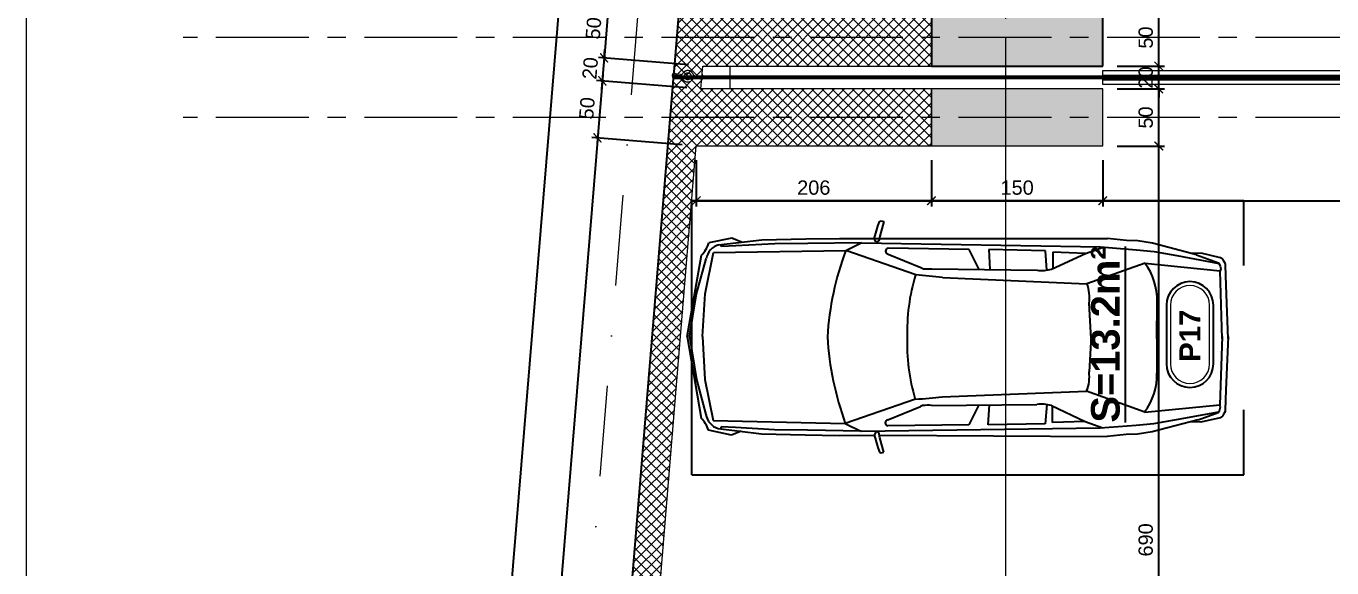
# Model space of a CAD drawing. Header units: centimetres. Extents: x 60496 to 66049, y -55119 to -48212.
# Drawn here: x 60496 to 61639, y -52477 to -52002 of the extents above; entities that cross this region are included whole.
import ezdxf
from ezdxf.enums import TextEntityAlignment as Align

# ---------------------------------------------------------------- set-up
doc = ezdxf.new("R2010")
doc.units = ezdxf.units.CM
doc.header["$LTSCALE"] = 50
doc.header["$MEASUREMENT"] = 0
for name, pattern in [('23486-A01$0${ Chain Double-Dash }', [0]), ('AXES', [2, 1.25, -0.25, 0.25, -0.25]), ('CACHE', [0.375, 0.25, -0.125]), ('CONTINU', [0]), ('Dot & Dashed', [335.138881, 158.75, -88.194444, 0, -88.194437])]:
    doc.linetypes.add(name, pattern=pattern)
doc.layers.get('0').update_dxf_attribs({"color": 8})
for name, color, linetype in [('AXES', 10, 'AXES'), ('BETON COUPE', 3, 'CONTINU'), ('BETON TRAME', 252, 'Continuous'), ('BORD', 5, 'Continuous'), ('COTE 50ème', 1, 'Continuous'), ('FINI', 251, 'Continuous'), ('PILIER', 7, 'Continuous'), ('TEXTE', 7, 'Continuous')]:
    doc.layers.add(name, color=color, linetype=linetype)
for name, color, linetype, lineweight in [('BETON CACHE', 4, 'CACHE', 5), ('BETON HACHURE', 253, 'Continuous', 13), ('JOINT JEKTO', 150, 'AXES', 35), ('MACONNERIE COUPE', 7, 'Continuous', 30)]:
    doc.layers.add(name, color=color, linetype=linetype, lineweight=lineweight)
doc.layers.add('FMULT', color=150, linetype='Continuous', plot=False)
doc.layers.add('HORS GEL', color=7, linetype='CACHE', lineweight=15, true_color=0x00661a)
doc.layers.add('PREFA MUR SUP TRAME', color=7, linetype='Continuous', true_color=0xd7c7ff)
doc.styles.add('BRMNAMES', font='swisseb.ttf', dxfattribs={"height": 20})
doc.styles.add('RS_TEXT_1.50', font='arial.ttf', dxfattribs={"height": 12.5})
doc.styles.add('RS_TXT_50', font='arial.ttf', dxfattribs={"height": 12.5})
doc.linetypes.add('Zigzag', pattern='A,0.0001,[3,PROEJKTI IDEOR - KEMA INVEST1.Shx,S=0.111993,R=0,X=0,Y=-0.035278],-0.2,[131,ltypeshp.shx,S=0.2,R=0,X=-0.2,Y=0],-0.4,[131,ltypeshp.shx,S=0.2,R=180,X=0.2,Y=0],-0.2', length=0.8001)
doc.dimstyles.new('RS_50CM_LINEAIRE', dxfattribs={"dimscale": 5, "dimtxt": 12.5, "dimasz": 1.5, "dimexe": 1, "dimexo": 2.5, "dimgap": 1, "dimtad": 1, "dimdec": 1, "dimrnd": 0.5, "dimdsep": 46, "dimtxsty": 'RS_TXT_50', "dimblk1": 'ARCHTICK', "dimblk2": 'ARCHTICK', "dimsah": 1, "dimcen": 2.5, "dimdle": 1, "dimclrt": 4, "dimadec": 0, "dimazin": 2, "dimtfac": 1, "dimtdec": 1, "dimtix": 1, "dimtmove": 2, "dimatfit": 3, "dimfxl": 1, "dimtolj": 1, "dimtzin": 0, "dimarcsym": 0})

# ---------------------------------------------------------------- blocks, each defined once
blk = doc.blocks.new('A$Ce9568e5d')
at = {"layer": 'AXES', "lineweight": 5, "ltscale": 1.3}
for p, q in [((-1265, 1580), (-1265, -1500)), ((3195, -1150), (-1985, -1150)), ((3195, -1220), (-1985, -1220))]:
    blk.add_line(p, q, dxfattribs=at)
at = {"layer": 'HORS GEL', "linetype": '23486-A01$0${ Chain Double-Dash }', "ltscale": 1.2}
blk.add_line((-1265, -1195), (-1265, -4150), dxfattribs=at)
blk = doc.blocks.new('_ArchTick')
at = {"color": 0, "linetype": 'ByBlock', "const_width": 0.15}
blk.add_lwpolyline([(-0.5, -0.5), (0.5, 0.5)], dxfattribs=at)
blk = doc.blocks.new('*D1003')
at = {"layer": 'COTE 50ème', "color": 0, "lineweight": -2, "ltscale": 0.5, "transparency": 16777216}
for p, q in [((61450.5, -52107.4), (61492, -52107.4)), ((61487, -52802.4), (61487, -52102.4)), ((61450.5, -52797.4), (61492, -52797.4))]:
    blk.add_line(p, q, dxfattribs=at)
at = {"layer": 'Defpoints', "color": 0, "ltscale": 0.5, "transparency": 16777216}
for p in [(61438, -52107.4), (61487, -52107.4), (61438, -52797.4)]:
    blk.add_point(p, dxfattribs=at)
at = {"layer": 'COTE 50ème', "color": 0, "lineweight": -2, "ltscale": 0.5, "transparency": 16777216, "xscale": 7.5, "yscale": 7.5, "zscale": 7.5}
for p, rotation in [((61487, -52107.4), 90), ((61487, -52797.4), 270)]:
    blk.add_blockref('_ArchTick', p, dxfattribs=dict(at, rotation=rotation))
at = {"layer": 'COTE 50ème', "color": 4, "ltscale": 0.5, "transparency": 16777216, "insert": (61475.6, -52452.4), "char_height": 12.5, "attachment_point": 5, "rotation": 90, "style": 'RS_TXT_50'}
blk.add_mtext('\\A1;690', dxfattribs=at)
blk = doc.blocks.new('*D1004')
at = {"layer": 'COTE 50ème', "color": 0, "lineweight": -2, "ltscale": 0.5, "transparency": 16777216}
for p, q in [((61450.5, -52057.4), (61492, -52057.4)), ((61487, -52112.4), (61487, -52052.4)), ((61450.5, -52107.4), (61492, -52107.4))]:
    blk.add_line(p, q, dxfattribs=at)
at = {"layer": 'Defpoints', "color": 0, "ltscale": 0.5, "transparency": 16777216}
for p in [(61438, -52057.4), (61487, -52057.4), (61438, -52107.4)]:
    blk.add_point(p, dxfattribs=at)
at = {"layer": 'COTE 50ème', "color": 0, "lineweight": -2, "ltscale": 0.5, "transparency": 16777216, "xscale": 7.5, "yscale": 7.5, "zscale": 7.5}
for p, rotation in [((61487, -52057.4), 90), ((61487, -52107.4), 270)]:
    blk.add_blockref('_ArchTick', p, dxfattribs=dict(at, rotation=rotation))
at = {"layer": 'COTE 50ème', "color": 4, "ltscale": 0.5, "transparency": 16777216, "insert": (61475.6, -52082.4), "char_height": 12.5, "attachment_point": 5, "rotation": 90, "style": 'RS_TXT_50'}
blk.add_mtext('\\A1;50', dxfattribs=at)
blk = doc.blocks.new('*D1005')
at = {"layer": 'COTE 50ème', "color": 0, "lineweight": -2, "ltscale": 0.5, "transparency": 16777216}
for p, q in [((61450.5, -52037.4), (61492, -52037.4)), ((61487, -52037.4), (61487, -52029.9)), ((61487, -52057.4), (61487, -52037.4)), ((61450.5, -52057.4), (61492, -52057.4)), ((61487, -52057.4), (61487, -52064.9))]:
    blk.add_line(p, q, dxfattribs=at)
at = {"layer": 'Defpoints', "color": 0, "ltscale": 0.5, "transparency": 16777216}
for p in [(61438, -52037.4), (61487, -52037.4), (61438, -52057.4)]:
    blk.add_point(p, dxfattribs=at)
at = {"layer": 'COTE 50ème', "color": 0, "lineweight": -2, "ltscale": 0.5, "transparency": 16777216, "xscale": 7.5, "yscale": 7.5, "zscale": 7.5}
for p, rotation in [((61487, -52037.4), 270), ((61487, -52057.4), 90)]:
    blk.add_blockref('_ArchTick', p, dxfattribs=dict(at, rotation=rotation))
at = {"layer": 'COTE 50ème', "color": 4, "ltscale": 0.5, "transparency": 16777216, "insert": (61475.6, -52047.4), "char_height": 12.5, "attachment_point": 5, "rotation": 90, "style": 'RS_TXT_50'}
blk.add_mtext('\\A1;20', dxfattribs=at)
blk = doc.blocks.new('*D1006')
at = {"layer": 'COTE 50ème', "color": 0, "lineweight": -2, "ltscale": 0.5, "transparency": 16777216}
for p, q in [((61487, -52042.4), (61487, -51982.4)), ((61450.5, -51987.4), (61492, -51987.4)), ((61450.5, -52037.4), (61492, -52037.4))]:
    blk.add_line(p, q, dxfattribs=at)
at = {"layer": 'Defpoints', "color": 0, "ltscale": 0.5, "transparency": 16777216}
for p in [(61438, -51987.4), (61487, -51987.4), (61438, -52037.4)]:
    blk.add_point(p, dxfattribs=at)
at = {"layer": 'COTE 50ème', "color": 0, "lineweight": -2, "ltscale": 0.5, "transparency": 16777216, "xscale": 7.5, "yscale": 7.5, "zscale": 7.5}
for p, rotation in [((61487, -51987.4), 90), ((61487, -52037.4), 270)]:
    blk.add_blockref('_ArchTick', p, dxfattribs=dict(at, rotation=rotation))
at = {"layer": 'COTE 50ème', "color": 4, "ltscale": 0.5, "transparency": 16777216, "insert": (61475.6, -52012.4), "char_height": 12.5, "attachment_point": 5, "rotation": 90, "style": 'RS_TXT_50'}
blk.add_mtext('\\A1;50', dxfattribs=at)
blk = doc.blocks.new('*D1161')
at = {"layer": 'COTE 50ème', "color": 0, "lineweight": -2, "ltscale": 0.5, "transparency": 16777216}
for p, q in [((61082.1, -52119.9), (61082.1, -52160.3)), ((61288, -52119.9), (61288, -52160.3)), ((61077.1, -52155.3), (61293, -52155.3))]:
    blk.add_line(p, q, dxfattribs=at)
at = {"layer": 'Defpoints', "color": 0, "ltscale": 0.5, "transparency": 16777216}
for p in [(61082.1, -52107.4), (61288, -52107.4), (61288, -52155.3)]:
    blk.add_point(p, dxfattribs=at)
at = {"layer": 'COTE 50ème', "color": 0, "lineweight": -2, "ltscale": 0.5, "transparency": 16777216, "xscale": 7.5, "yscale": 7.5, "zscale": 7.5, "rotation": 180}
blk.add_blockref('_ArchTick', (61082.1, -52155.3), dxfattribs=at)
at = {"layer": 'COTE 50ème', "color": 0, "lineweight": -2, "ltscale": 0.5, "transparency": 16777216, "xscale": 7.5, "yscale": 7.5, "zscale": 7.5}
blk.add_blockref('_ArchTick', (61288, -52155.3), dxfattribs=at)
at = {"layer": 'COTE 50ème', "color": 4, "ltscale": 0.5, "transparency": 16777216, "insert": (61185, -52143.9), "char_height": 12.5, "attachment_point": 5, "style": 'RS_TXT_50'}
blk.add_mtext('\\A1;206', dxfattribs=at)
blk = doc.blocks.new('*D1162')
at = {"layer": 'COTE 50ème', "color": 0, "lineweight": -2, "ltscale": 0.5, "transparency": 16777216}
for p, q in [((61288, -52119.9), (61288, -52160.3)), ((61438, -52119.9), (61438, -52160.3)), ((61283, -52155.3), (61443, -52155.3))]:
    blk.add_line(p, q, dxfattribs=at)
at = {"layer": 'Defpoints', "color": 0, "ltscale": 0.5, "transparency": 16777216}
for p in [(61288, -52107.4), (61438, -52107.4), (61438, -52155.3)]:
    blk.add_point(p, dxfattribs=at)
at = {"layer": 'COTE 50ème', "color": 0, "lineweight": -2, "ltscale": 0.5, "transparency": 16777216, "xscale": 7.5, "yscale": 7.5, "zscale": 7.5, "rotation": 180}
blk.add_blockref('_ArchTick', (61288, -52155.3), dxfattribs=at)
at = {"layer": 'COTE 50ème', "color": 0, "lineweight": -2, "ltscale": 0.5, "transparency": 16777216, "xscale": 7.5, "yscale": 7.5, "zscale": 7.5}
blk.add_blockref('_ArchTick', (61438, -52155.3), dxfattribs=at)
at = {"layer": 'COTE 50ème', "color": 4, "ltscale": 0.5, "transparency": 16777216, "insert": (61363, -52143.9), "char_height": 12.5, "attachment_point": 5, "style": 'RS_TXT_50'}
blk.add_mtext('\\A1;150', dxfattribs=at)
blk = doc.blocks.new('*D1163')
at = {"layer": 'COTE 50ème', "color": 0, "lineweight": -2, "ltscale": 0.5, "transparency": 16777216}
for p, q in [((61438, -52119.9), (61438, -52160.3)), ((62098, -52119.9), (62098, -52160.3)), ((61433, -52155.3), (62103, -52155.3))]:
    blk.add_line(p, q, dxfattribs=at)
at = {"layer": 'Defpoints', "color": 0, "ltscale": 0.5, "transparency": 16777216}
for p in [(61438, -52107.4), (62098, -52107.4), (62098, -52155.3)]:
    blk.add_point(p, dxfattribs=at)
at = {"layer": 'COTE 50ème', "color": 0, "lineweight": -2, "ltscale": 0.5, "transparency": 16777216, "xscale": 7.5, "yscale": 7.5, "zscale": 7.5, "rotation": 180}
blk.add_blockref('_ArchTick', (61438, -52155.3), dxfattribs=at)
at = {"layer": 'COTE 50ème', "color": 0, "lineweight": -2, "ltscale": 0.5, "transparency": 16777216, "xscale": 7.5, "yscale": 7.5, "zscale": 7.5}
blk.add_blockref('_ArchTick', (62098, -52155.3), dxfattribs=at)
at = {"layer": 'COTE 50ème', "color": 4, "ltscale": 0.5, "transparency": 16777216, "insert": (61768, -52143.9), "char_height": 12.5, "attachment_point": 5, "style": 'RS_TXT_50'}
blk.add_mtext('\\A1;660', dxfattribs=at)
blk = doc.blocks.new('*D929')
at = {"layer": 'COTE 50ème', "color": 0, "lineweight": -2, "ltscale": 0.5, "transparency": 16777216}
for p, q in [((61079.5, -51986.3), (61000.6, -51979.9)), ((61006, -51975.3), (61001.1, -52035.2)), ((61075.4, -52036.3), (60996.5, -52029.8))]:
    blk.add_line(p, q, dxfattribs=at)
at = {"layer": 'Defpoints', "color": 0, "ltscale": 0.5, "transparency": 16777216}
for p in [(61092, -51987.4), (61001.5, -52030.2), (61087.9, -52037.3)]:
    blk.add_point(p, dxfattribs=at)
at = {"layer": 'COTE 50ème', "color": 0, "lineweight": -2, "ltscale": 0.5, "transparency": 16777216, "xscale": 7.5, "yscale": 7.5, "zscale": 7.5}
for p, rotation in [((61005.6, -51980.3), 85.30167886991283), ((61001.5, -52030.2), 265.3016788699128)]:
    blk.add_blockref('_ArchTick', p, dxfattribs=dict(at, rotation=rotation))
at = {"layer": 'COTE 50ème', "color": 4, "ltscale": 0.5, "transparency": 16777216, "insert": (60992.2, -52004.3), "char_height": 12.5, "attachment_point": 5, "rotation": 85.3017, "style": 'RS_TXT_50'}
blk.add_mtext('\\A1;50', dxfattribs=at)
blk = doc.blocks.new('*D930')
at = {"layer": 'COTE 50ème', "color": 0, "lineweight": -2, "ltscale": 0.5, "transparency": 16777216}
for p, q in [((61001.5, -52030.2), (61002.1, -52022.8)), ((61075.4, -52036.3), (60996.5, -52029.8)), ((61001.5, -52030.2), (60999.9, -52050.3)), ((61073.8, -52056.3), (60994.9, -52049.9)), ((60999.9, -52050.3), (60999.2, -52057.7))]:
    blk.add_line(p, q, dxfattribs=at)
at = {"layer": 'Defpoints', "color": 0, "ltscale": 0.5, "transparency": 16777216}
for p in [(61087.9, -52037.3), (60999.9, -52050.3), (61086.3, -52057.4)]:
    blk.add_point(p, dxfattribs=at)
at = {"layer": 'COTE 50ème', "color": 0, "lineweight": -2, "ltscale": 0.5, "transparency": 16777216, "xscale": 7.5, "yscale": 7.5, "zscale": 7.5}
for p, rotation in [((61001.5, -52030.2), 265.3016788699128), ((60999.9, -52050.3), 85.3016788699128)]:
    blk.add_blockref('_ArchTick', p, dxfattribs=dict(at, rotation=rotation))
at = {"layer": 'COTE 50ème', "color": 4, "ltscale": 0.5, "transparency": 16777216, "insert": (60989.3, -52039.3), "char_height": 12.5, "attachment_point": 5, "rotation": 85.3017, "style": 'RS_TXT_50'}
blk.add_mtext('\\A1;20', dxfattribs=at)
blk = doc.blocks.new('*D931')
at = {"layer": 'COTE 50ème', "color": 0, "lineweight": -2, "ltscale": 0.5, "transparency": 16777216}
for p, q in [((61073.8, -52056.3), (60994.9, -52049.9)), ((61000.3, -52045.3), (60995.3, -52105.2)), ((61069.7, -52106.3), (60990.8, -52099.9))]:
    blk.add_line(p, q, dxfattribs=at)
at = {"layer": 'Defpoints', "color": 0, "ltscale": 0.5, "transparency": 16777216}
for p in [(61086.3, -52057.4), (60995.7, -52100.3), (61082.1, -52107.4)]:
    blk.add_point(p, dxfattribs=at)
at = {"layer": 'COTE 50ème', "color": 0, "lineweight": -2, "ltscale": 0.5, "transparency": 16777216, "xscale": 7.5, "yscale": 7.5, "zscale": 7.5}
for p, rotation in [((60999.9, -52050.3), 85.30167886991283), ((60995.7, -52100.3), 265.3016788699128)]:
    blk.add_blockref('_ArchTick', p, dxfattribs=dict(at, rotation=rotation))
at = {"layer": 'COTE 50ème', "color": 4, "ltscale": 0.5, "transparency": 16777216, "insert": (60986.5, -52074.3), "char_height": 12.5, "attachment_point": 5, "rotation": 85.3017, "style": 'RS_TXT_50'}
blk.add_mtext('\\A1;50', dxfattribs=at)
blk = doc.blocks.new('*D932')
at = {"layer": 'COTE 50ème', "color": 0, "lineweight": -2, "ltscale": 0.5, "transparency": 16777216}
for p, q in [((60996.2, -52095.3), (60819.9, -54239.3)), ((61069.7, -52106.3), (60990.8, -52099.9)), ((60894.3, -54240.4), (60815.4, -54233.9))]:
    blk.add_line(p, q, dxfattribs=at)
at = {"layer": 'Defpoints', "color": 0, "ltscale": 0.5, "transparency": 16777216}
for p in [(61082.1, -52107.4), (60820.4, -54234.3), (60906.8, -54241.4)]:
    blk.add_point(p, dxfattribs=at)
at = {"layer": 'COTE 50ème', "color": 0, "lineweight": -2, "ltscale": 0.5, "transparency": 16777216, "xscale": 7.5, "yscale": 7.5, "zscale": 7.5}
for p, rotation in [((60995.7, -52100.3), 85.30167886991283), ((60820.4, -54234.3), 265.3016788699128)]:
    blk.add_blockref('_ArchTick', p, dxfattribs=dict(at, rotation=rotation))
at = {"layer": 'COTE 50ème', "color": 4, "ltscale": 0.5, "transparency": 16777216, "insert": (60896.7, -53166.4), "char_height": 12.5, "attachment_point": 5, "rotation": 85.3017, "style": 'RS_TXT_50'}
blk.add_mtext('\\A1;2141.5', dxfattribs=at)
blk = doc.blocks.new('*D952')
at = {"layer": 'COTE 50ème', "color": 0, "lineweight": -2, "ltscale": 0.5, "transparency": 16777216}
for p, q in [((61165, -49513.6), (60774.9, -54260.3)), ((61256.7, -49526.2), (61159.6, -49518.2)), ((60867.4, -54262.9), (60770.3, -54254.9))]:
    blk.add_line(p, q, dxfattribs=at)
at = {"layer": 'Defpoints', "color": 0, "ltscale": 0.5, "transparency": 16777216}
for p in [(61269.1, -49527.2), (60775.3, -54255.3), (60879.8, -54263.9)]:
    blk.add_point(p, dxfattribs=at)
at = {"layer": 'COTE 50ème', "color": 0, "lineweight": -2, "ltscale": 0.5, "transparency": 16777216, "xscale": 7.5, "yscale": 7.5, "zscale": 7.5}
for p, rotation in [((61164.6, -49518.6), 85.30167751912303), ((60775.3, -54255.3), 265.301677519123)]:
    blk.add_blockref('_ArchTick', p, dxfattribs=dict(at, rotation=rotation))
at = {"layer": 'COTE 50ème', "color": 4, "ltscale": 0.5, "transparency": 16777216, "insert": (60958.6, -51886), "char_height": 12.5, "attachment_point": 5, "rotation": 85.3017, "style": 'RS_TXT_50'}
blk.add_mtext('\\A1;4752.5', dxfattribs=at)
blk = doc.blocks.new('PILIER')
at = {"color": 252}
blk.add_lwpolyline([(1.563, 1.2), (-1.437, 1.2, 1), (-1.437, -1.2), (1.563, -1.2, 1), (1.563, 1.2, -1)], format="xyb", dxfattribs=at)
at = {"color": 10, "lineweight": 20}
blk.add_lwpolyline([(1.563, 1), (-1.437, 1, 1), (-1.437, -1), (1.563, -1, 1)], format="xyb", close=True, dxfattribs=at)
at = {"color": 7, "style": 'BRMNAMES'}
blk.add_attdef('PILIER_TEXTE', text='', height=1.076, dxfattribs=at).set_placement((0, 0), align=Align.MIDDLE_CENTER)

msp = doc.modelspace()

# ---------------------------------------------------------------- hatches: boundary and pattern name
at = {"layer": 'BETON HACHURE', "transparency": 33554585}
h = msp.add_hatch(dxfattribs=at)
h.set_pattern_fill('ANSI37', color=256, scale=50, angle=270, style=0)
h.set_pattern_definition([(315, (-1160.4855, 19655.393), (4.4194174, 4.4194174), []), (45, (-1160.4855, 19655.393), (-4.4194174, 4.4194174), [])])
h.paths.add_polyline_path([(62772.95, -51847.22), (62797.95, -51847.22), (62797.95, -52172.22), (62772.95, -52172.22)], flags=0)
h.paths.add_polyline_path([(62772.95, -51847.22), (62797.95, -51847.22), (62797.95, -52172.22), (62772.95, -52172.22)], flags=0)
h.paths.add_polyline_path([(64952.95, -51987.36), (64952.95, -52037.36), (65032.95, -52037.36), (65032.95, -51987.36)], flags=0)
h.paths.add_polyline_path([(64572.95, -51987.36), (64572.95, -52037.36), (64652.95, -52037.36), (64652.95, -51987.36)], flags=0)
edge = h.paths.add_edge_path(flags=0)
edge.add_arc((64612.95, -50672.36), 40, 0, 360)
edge = h.paths.add_edge_path(flags=0)
edge.add_arc((64612.95, -49997.36), 40, 0, 360)
edge = h.paths.add_edge_path(flags=0)
edge.add_arc((64612.95, -51272.36), 40, 0, 360)
h.paths.add_polyline_path([(65692.87, -49527.22), (61269.11, -49527.22), (60879.82, -54263.92), (65445.45, -54713.51), (65692.87, -54713.51)])
edge = h.paths.add_edge_path(flags=0)
edge.add_arc((64612.95, -51272.36), 40, 0, 360)
h.paths.add_polyline_path([(63397.95, -49552.22), (63397.95, -49972.36), (63422.95, -49972.36), (63422.95, -49552.22), (64992.96, -49552.22), (64992.95, -51312.36), (65032.95, -51312.36), (65032.95, -49552.22), (65667.87, -49552.22), (65667.87, -53452.22), (65032.95, -53452.22), (65032.95, -52057.36), (64992.95, -52057.36), (64992.95, -53477.22), (65667.87, -53477.22), (65667.87, -54685.93), (65459.18, -54688.51), (64660.45, -54610.07), (64660.45, -54122.36), (64635.45, -54122.36), (64635.45, -54607.62), (63330.45, -54479.46), (63330.45, -54122.36), (63305.45, -54122.36), (63305.45, -54477.01), (62117.95, -54360.39), (62117.95, -54122.36), (62067.95, -54122.36), (62067.95, -54355.48), (60906.75, -54241.45), (61082.14, -52107.36), (61287.95, -52107.36), (61287.95, -52057.36), (61086.25, -52057.36), (61088.1, -52037.36), (61287.95, -52037.36), (61287.95, -51987.36), (61092.01, -51987.36), (61148.71, -51297.36), (61287.95, -51297.36), (61287.95, -51247.36), (61152.82, -51247.36), (61198.03, -50697.36), (61287.95, -50697.36), (61287.95, -50647.36), (61202.13, -50647.36), (61292.14, -49552.22), (62070.45, -49552.22), (62070.45, -49972.36), (62095.45, -49972.36), (62095.45, -49552.22)], flags=16)
h.paths.add_polyline_path([(64572.95, -51232.36), (64572.95, -51312.36), (64652.95, -51312.36), (64652.95, -51232.36)], flags=0)
at = {"layer": 'BETON TRAME', "transparency": 33554559}
h = msp.add_hatch(color=256, dxfattribs=at)
h.dxf.hatch_style = 1
h.paths.add_polyline_path([(62157.95, -51297.36), (62122.95, -51297.36), (62122.95, -50647.36), (62157.95, -50647.36), (62157.95, -50822.36), (62617.95, -50822.36), (62617.95, -50647.36), (62652.95, -50647.36), (62652.95, -51297.36), (62617.95, -51297.36), (62617.95, -50862.36), (62407.95, -50862.36), (62407.95, -51192.36), (62367.95, -51192.36), (62367.95, -50862.36), (62157.95, -50862.36)])
h.paths.add_polyline_path([(61287.95, -49972.36), (61287.95, -50022.36), (61437.95, -50022.36), (61437.95, -49972.36)])
h.paths.add_polyline_path([(62007.95, -49972.36), (62007.95, -50022.36), (62157.95, -50022.36), (62157.95, -49972.36)])
h.paths.add_polyline_path([(62617.95, -49972.36), (62617.95, -50022.36), (62767.95, -50022.36), (62767.95, -49972.36)])
h.paths.add_polyline_path([(63337.95, -49972.36), (63337.95, -50022.36), (63487.95, -50022.36), (63487.95, -49972.36)])
h.paths.add_polyline_path([(63337.95, -50647.36), (63337.95, -50697.36), (63487.95, -50697.36), (63487.95, -50647.36)])
h.paths.add_polyline_path([(61287.95, -50647.36), (61287.95, -50697.36), (61437.95, -50697.36), (61437.95, -50647.36)])
h.paths.add_polyline_path([(61287.95, -51247.36), (61287.95, -51297.36), (61437.95, -51297.36), (61437.95, -51247.36)])
h.paths.add_polyline_path([(63337.95, -51247.36), (63337.95, -51297.36), (63487.95, -51297.36), (63487.95, -51247.36)])
h.paths.add_polyline_path([(63337.95, -51987.36), (63337.95, -52037.36), (63487.95, -52037.36), (63487.95, -51987.36)])
h.paths.add_polyline_path([(61437.95, -52037.36), (61437.95, -51987.36), (61287.95, -51987.36), (61287.95, -52037.36)])
h.paths.add_polyline_path([(62102.95, -51987.36), (62102.95, -52037.36), (62227.95, -52037.36), (62227.95, -51987.36)])
h.paths.add_polyline_path([(62547.95, -51987.36), (62547.95, -52037.36), (62672.95, -52037.36), (62672.95, -51987.36)])
h.paths.add_polyline_path([(62522.95, -52037.36), (62547.95, -52037.36), (62547.95, -51532.36), (62522.95, -51532.36)])
h.paths.add_polyline_path([(62227.95, -52037.36), (62252.95, -52037.36), (62252.95, -51532.36), (62227.95, -51532.36)])
at = {"layer": 'PREFA MUR SUP TRAME'}
h = msp.add_hatch(color=256, dxfattribs=at)
h.paths.add_polyline_path([(63827.95, -51987.36), (63827.95, -52037.36), (63907.95, -52037.36), (63907.95, -51987.36)])
h.paths.add_polyline_path([(62117.95, -52412.36), (62097.95, -52412.36), (62097.95, -52087.36), (62542.95, -52087.36), (62542.95, -52412.36), (62522.95, -52412.36), (62522.95, -52107.36), (62332.95, -52107.36), (62332.95, -52412.36), (62307.95, -52412.36), (62307.95, -52107.36), (62117.95, -52107.36)])
h.paths.add_polyline_path([(62117.95, -52797.36), (62067.95, -52797.36), (62067.95, -52927.36), (62117.95, -52927.36)])
h.paths.add_polyline_path([(61437.95, -52847.36), (61437.95, -52797.36), (61287.95, -52797.36), (61287.95, -52847.36)])
h.paths.add_polyline_path([(61437.95, -53373.36), (61437.95, -53323.36), (61287.95, -53323.36), (61287.95, -53373.36)])
h.paths.add_polyline_path([(62117.95, -53222.36), (62067.95, -53222.36), (62067.95, -53372.36), (62117.95, -53372.36)])
h.paths.add_polyline_path([(62117.95, -53972.36), (62067.95, -53972.36), (62067.95, -54122.36), (62117.95, -54122.36)])
h.paths.add_polyline_path([(61437.95, -54067.36), (61437.95, -54017.36), (61287.95, -54017.36), (61287.95, -54067.36)])
h.paths.add_polyline_path([(61437.95, -52107.36), (61437.95, -52057.36), (61287.95, -52057.36), (61287.95, -52107.36)])
edge = h.paths.add_edge_path()
edge.add_arc((63867.95, -51272.36), 40, 0, 360)
edge = h.paths.add_edge_path()
edge.add_arc((63867.95, -50672.36), 40, 0, 360)
edge = h.paths.add_edge_path()
edge.add_arc((63987.95, -49997.36), 40, 0, 360)
h.paths.add_polyline_path([(62522.95, -53323.39), (62572.95, -53323.39), (62572.95, -53397.39), (62522.95, -53397.39)])

# ---------------------------------------------------------------- linework, layer by layer
at = {"layer": 'BETON CACHE', "color": 232, "linetype": 'Dot & Dashed', "ltscale": 0.01}
msp.add_lwpolyline([(65493.58, -54847.46), (64180.34, -54807.71), (60833.09, -54401.92), (61234.19, -49521.26), (64883.47, -49407.74), (65472.87, -49414.31)], close=True, dxfattribs=at)
at = {"layer": 'BETON COUPE', "lineweight": 5, "ltscale": 0.5}
msp.add_line((61111.67, -52057.36), (61111.67, -52037.35), dxfattribs=at)
at = {"layer": 'BETON COUPE', "lineweight": 5}
for points in [[(65692.87, -49527.22), (61269.11, -49527.22), (60879.82, -54263.92), (65445.45, -54713.51), (65692.87, -54713.51)], [(61437.95, -52107.36), (61437.95, -52057.36), (61287.95, -52057.36), (61287.95, -52107.36)]]:
    msp.add_lwpolyline(points, close=True, dxfattribs=at)
msp.add_lwpolyline([(63305.45, -54477.01), (62117.95, -54360.39), (62117.95, -54122.36), (62067.95, -54122.36), (62067.95, -54355.48), (60906.75, -54241.45), (61082.14, -52107.36), (61287.95, -52107.36), (61287.95, -52057.36), (61086.25, -52057.36), (61087.9, -52037.35), (61287.95, -52037.36), (61287.95, -51987.36), (61092.01, -51987.36), (61148.71, -51297.36), (61287.95, -51297.36), (61287.95, -51247.36)], dxfattribs=at)
at = {"layer": 'BETON COUPE'}
msp.add_lwpolyline([(61437.95, -52037.36), (61437.95, -51987.36), (61287.95, -51987.36), (61287.95, -52037.36)], close=True, dxfattribs=at)
at = {"layer": 'BORD'}
for points in [[(65692.87, -52046.35), (65692.87, -49527.22), (61269.11, -49527.22), (61062.07, -52046.35)], [(65692.87, -52048.35), (61061.91, -52048.35), (60879.82, -54263.92), (65445.45, -54713.51), (65692.87, -54713.51)]]:
    msp.add_lwpolyline(points, close=True, dxfattribs=at)
at = {"layer": 'FINI'}
for p, q in [((61078.2, -52395.3), (61078.2, -52155.3)), ((61561.36, -52155.3), (61078.2, -52155.3)), ((61561.36, -52212.14), (61561.36, -52155.3)), ((61241.19, -52177.57), (61242.13, -52174.38)), ((61242.13, -52174.38), (61242.6, -52173.47)), ((61242.6, -52173.47), (61243.98, -52173.02)), ((61246.26, -52173.51), (61242.92, -52186.27)), ((61243.98, -52173.02), (61246.23, -52173.61)), ((61113.22, -52188.11), (61093.06, -52192.31)), ((61121.84, -52191.57), (61113.22, -52188.11)), ((61139.5, -52189.46), (61177.9, -52188.59)), ((61177.9, -52188.59), (61207.62, -52188.26)), ((61207.62, -52188.26), (61442.19, -52188.46)), ((61237.87, -52188.5), (61238.81, -52185.77)), ((61239.21, -52191.26), (61237.87, -52188.5)), ((61238.81, -52185.77), (61241.19, -52177.57)), ((61242.92, -52186.27), (61241.96, -52190.83)), ((61242.43, -52188.59), (61242.93, -52188.6)), ((61458.67, -52190.11), (61442.19, -52188.46)), ((61097.29, -52200.8), (61212.92, -52198.92)), ((61101.6, -52193.99), (61139.5, -52189.46)), ((61104.36, -52195.33), (61103.55, -52193.76)), ((61116.7, -52194.74), (61104.36, -52195.33)), ((61150.97, -52192.99), (61116.7, -52194.74)), ((61179.77, -52192.68), (61150.97, -52192.99)), ((61226.87, -52192.17), (61179.77, -52192.68)), ((61212.92, -52198.92), (61226.48, -52192.17)), ((61274.4, -52220.26), (61212.92, -52198.92)), ((61226.87, -52192.17), (61435.87, -52195.84)), ((61240.12, -52191.27), (61239.21, -52191.26)), ((61241.96, -52190.83), (61240.12, -52191.27)), ((61321.13, -52198.08), (61250.05, -52196.88)), ((61329.82, -52215.55), (61321.13, -52198.08)), ((61387.96, -52199.28), (61338.1, -52198.12)), ((61338.1, -52198.12), (61339.1, -52215.68)), ((61389.12, -52216.06), (61387.96, -52199.28)), ((61422.96, -52201.48), (61438.37, -52196.03)), ((61435.87, -52195.84), (61467.44, -52198.24)), ((61468.73, -52190.46), (61458.67, -52190.11)), ((61467.44, -52198.24), (61483.01, -52199.9)), ((61481.56, -52192.6), (61468.73, -52190.46)), ((61520.07, -52202.7), (61481.56, -52192.6)), ((61483.01, -52199.9), (61502.7, -52203.35)), ((61074.1, -52274.32), (61086.67, -52202.9)), ((61082.36, -52236.84), (61090.91, -52206.09)), ((61089.79, -52236.85), (61097.29, -52200.8)), ((61250.04, -52202.18), (61278.66, -52213.91)), ((61393.23, -52215.21), (61422.96, -52201.48)), ((61394.32, -52200.36), (61394.29, -52214.59)), ((61422.96, -52201.48), (61394.32, -52200.36)), ((61475.05, -52209.87), (61423.96, -52228)), ((61474.91, -52209.86), (61540.68, -52216.57)), ((61502.7, -52203.35), (61539.71, -52210.33)), ((61524.17, -52201.29), (61515.05, -52201.39)), ((61520.07, -52202.7), (61539.35, -52209.81)), ((61541.13, -52205.22), (61524.17, -52201.29)), ((61539.35, -52209.81), (61540.28, -52211.17)), ((61540.28, -52211.17), (61540.76, -52212.54)), ((61542.98, -52206.57), (61541.13, -52205.22)), ((61543.91, -52208.39), (61542.98, -52206.57)), ((61545.31, -52210.66), (61543.91, -52208.39)), ((61545.32, -52212.03), (61545.31, -52210.66)), ((61288.21, -52214.99), (61380.5, -52216.24)), ((61297.74, -52222.43), (61423.96, -52228)), ((61541.24, -52214.82), (61540.68, -52216.57)), ((61542.48, -52276.27), (61540.68, -52216.57)), ((61540.76, -52212.54), (61541.24, -52214.82)), ((61545.96, -52229.31), (61545.32, -52212.03)), ((61547.78, -52276.28), (61545.96, -52229.31)), ((61076.2, -52274.32), (61082.36, -52236.84)), ((61087.68, -52274.35), (61089.79, -52236.85)), ((61427.87, -52276.05), (61426.05, -52244.98)), ((61485.39, -52276.15), (61485.46, -52244.04)), ((61074.1, -52274.32), (61086.38, -52345.79)), ((61076.2, -52274.32), (61082.2, -52311.83)), ((61087.68, -52274.35), (61089.63, -52311.85)), ((61427.87, -52274.05), (61425.93, -52305.12)), ((61485.4, -52274.19), (61485.33, -52306.3)), ((61542.49, -52274.31), (61540.44, -52334)), ((61547.78, -52274.32), (61545.77, -52321.28)), ((61082.2, -52311.83), (61090.63, -52342.61)), ((61089.63, -52311.85), (61096.98, -52347.93)), ((61297.52, -52327.13), (61423.77, -52322.09)), ((61474.78, -52340.43), (61423.77, -52322.09)), ((61545.77, -52321.28), (61545.06, -52338.56)), ((61274.18, -52329.2), (61212.61, -52350.29)), ((61249.74, -52347.19), (61278.41, -52335.58)), ((61287.96, -52334.54), (61380.25, -52333.67)), ((61329.57, -52334.14), (61320.81, -52351.58)), ((61337.78, -52351.61), (61338.85, -52334.06)), ((61388.88, -52333.88), (61387.64, -52350.65)), ((61392.98, -52334.75), (61422.65, -52348.6)), ((61394.01, -52349.61), (61394.04, -52335.25)), ((61474.64, -52340.44), (61540.44, -52334)), ((61540.99, -52335.75), (61540.44, -52334)), ((61540.5, -52338.03), (61540.99, -52335.75)), ((61096.98, -52347.93), (61212.61, -52350.29)), ((61422.65, -52348.6), (61394.01, -52349.61)), ((61422.65, -52348.6), (61438.04, -52354.11)), ((61521.61, -52347.35), (61481.21, -52357.72)), ((61482.69, -52350.42), (61502.41, -52347.06)), ((61502.41, -52347.06), (61539.44, -52340.23)), ((61521.61, -52347.35), (61539.08, -52340.75)), ((61540.84, -52345.35), (61523.87, -52349.21)), ((61539.08, -52340.75), (61540.02, -52339.4)), ((61540.02, -52339.4), (61540.5, -52338.03)), ((61542.69, -52344.01), (61540.84, -52345.35)), ((61543.63, -52342.19), (61542.69, -52344.01)), ((61545.04, -52339.93), (61543.63, -52342.19)), ((61545.06, -52338.56), (61545.04, -52339.93)), ((61561.36, -52395.3), (61561.36, -52338.46)), ((61112.87, -52360.69), (61092.72, -52356.41)), ((61101.27, -52354.76), (61139.15, -52359.45)), ((61104.03, -52353.43), (61103.22, -52355)), ((61116.37, -52354.07), (61104.03, -52353.43)), ((61121.5, -52357.26), (61112.87, -52360.69)), ((61150.63, -52355.96), (61116.37, -52354.07)), ((61139.15, -52359.45), (61177.55, -52360.48)), ((61179.44, -52356.39), (61150.63, -52355.96)), ((61226.52, -52357.1), (61179.44, -52356.39)), ((61212.61, -52350.29), (61226.14, -52357.09)), ((61226.52, -52357.1), (61435.54, -52354.29)), ((61239.21, -52357.88), (61237.87, -52360.64)), ((61240.12, -52357.87), (61239.21, -52357.88)), ((61241.96, -52358.31), (61240.12, -52357.87)), ((61242.92, -52362.87), (61241.96, -52358.31)), ((61320.81, -52351.58), (61249.73, -52352.49)), ((61387.64, -52350.65), (61337.78, -52351.61)), ((61435.54, -52354.29), (61467.12, -52352.02)), ((61458.31, -52360.12), (61441.83, -52361.7)), ((61468.38, -52359.81), (61458.31, -52360.12)), ((61467.12, -52352.02), (61482.69, -52350.42)), ((61481.21, -52357.72), (61468.38, -52359.81)), ((61523.87, -52349.21), (61514.88, -52349.08)), ((61177.55, -52360.48), (61207.26, -52360.93)), ((61207.26, -52360.93), (61237.87, -52360.6)), ((61237.87, -52360.64), (61238.81, -52363.37)), ((61238.81, -52363.37), (61241.19, -52371.58)), ((61241.19, -52371.58), (61242.13, -52374.77)), ((61242.43, -52360.55), (61242.93, -52360.55)), ((61246.26, -52375.64), (61242.92, -52362.87)), ((61242.93, -52360.55), (61441.83, -52361.7)), ((61242.13, -52374.77), (61242.6, -52375.68)), ((61242.6, -52375.68), (61243.98, -52376.12)), ((61243.98, -52376.12), (61246.23, -52375.53)), ((61078.2, -52395.3), (61561.36, -52395.3))]:
    msp.add_line(p, q, dxfattribs=at)
for centre, major_axis, ratio, start_param, end_param in [((61071.08, -52186.28), (-22.79, 0.28), 0.9999998, 2.3365197, 2.8861223), ((61105.68, -52208.36), (-14.94, 0.38), 0.9999998, -1.2692186, -0.1274101), ((61399.45, -52282.76), (30.21, 230.33), 0.8715423, 1.3145869, 1.6492973), ((61250.58, -52199.53), (2.56, 0.88), 0.9999997, 1.4358065, 4.1826319), ((61432.13, -52241.96), (53.36, 0.57), 0.9999998, -0.0496496, 0.6326275), ((61436.48, -52269.82), (-169.78, 1.6), 0.9999998, -0.2873915, 0.0440399), ((61184.77, -53310.64), (232.64, 1069.03), 0.9999998, 0.1108356, 0.132256), ((61284.44, -52203.22), (5.81, 10.66), 0.9999997, 3.1448165, 3.3587911), ((61285.72, -52134.87), (-80.15, 0.77), 0.9999994, 1.5222876, 1.6114647), ((61384.08, -52181.53), (34.89, 0.83), 0.9999997, 4.5855228, 4.9536243), ((61382.12, -52240.63), (-44.14, 0.78), 0.9999998, 3.0605595, 3.4528376), ((61399.49, -52267.23), (-29.26, 230.45), 0.871538, 1.4922957, 1.8270051), ((61436.45, -52280.31), (-169.79, 0.75), 0.9999998, -0.0343405, 0.2970909), ((61381.98, -52309.28), (-44.24, 1.25), 0.8567501, 2.830193, 3.284587), ((61432, -52308.16), (53.36, 0.48), 0.9999998, -0.6565816, 0.0256956), ((61189.06, -51238.46), (1092.99, 48.28), 0.9999996, -1.5370575, -1.5156375), ((61284.14, -52346.28), (12.07, 1.35), 0.9999998, 1.7368293, 1.9508038), ((61285.14, -52414.64), (-80.13, 2.06), 1, 4.7029884, 4.7921656), ((61383.7, -52368.39), (-34.89, 0.82), 0.9999997, 4.4667618, 4.8348634), ((61070.71, -52362.35), (22.65, 2.55), 0.9999998, 0.1514559, 0.7010585), ((61105.41, -52340.4), (14.94, 0.38), 0.9999998, 3.2645272, 4.4063358), ((61250.27, -52349.84), (2.56, 0.88), 0.9999997, 1.4358065, 4.1826319)]:
    msp.add_ellipse(centre, major_axis=major_axis, ratio=ratio, start_param=start_param, end_param=end_param, dxfattribs=at)
at = {"layer": 'FMULT', "lineweight": 5, "ltscale": 0.5}
msp.add_lwpolyline([(60495.53, -55119.47), (65791.29, -55119.47), (65791.29, -48775.25), (60495.53, -48775.25)], close=True, dxfattribs=at)
at = {"layer": 'JOINT JEKTO', "lineweight": 5, "ltscale": 0.5}
for p, q in [((61061.91, -52048.3), (61061.71, -52046.79)), ((61062.41, -52042.32), (61061.95, -52043.77)), ((61068.23, -52046.81), (61062.08, -52046.3)), ((61087.08, -52047.35), (61062.16, -52045.31)), ((61068.4, -52044.82), (61062.24, -52044.31)), ((61086.99, -52048.35), (61080.84, -52047.85)), ((61087.16, -52046.36), (61081, -52045.85)), ((61086.83, -52050.34), (61087.28, -52048.89)), ((61087.32, -52044.37), (61087.53, -52045.88))]:
    msp.add_line(p, q, dxfattribs=at)
at = {"layer": 'JOINT JEKTO', "linetype": 'Zigzag', "lineweight": 5, "ltscale": 0.1}
for p, q in [((61437.95, -52045.35), (62122.95, -52045.35)), ((61437.95, -52047.35), (62122.95, -52047.35)), ((61437.95, -52049.35), (62122.95, -52049.35))]:
    msp.add_line(p, q, dxfattribs=at)
at = {"layer": 'JOINT JEKTO', "linetype": 'ByBlock', "lineweight": 5, "ltscale": 0.1}
msp.add_lwpolyline([(61437.95, -52041.35), (62122.95, -52041.35), (62122.95, -52053.51), (61437.95, -52053.51)], close=True, dxfattribs=at)
at = {"layer": 'JOINT JEKTO', "lineweight": 5, "ltscale": 0.5}
msp.add_circle((61074.62, -52046.33), 3, dxfattribs=at)
for centre, radius, start, end in [((61062.16, -52045.31), 1, 134.86714, 215.73622), ((61059.72, -52047.06), 2, 7.84421, 35.73622), ((61060.04, -52043.18), 2, 314.86714, 342.75915), ((61068.07, -52048.8), 2, 20.67861, 85.30168), ((61068.56, -52042.82), 2, 265.30168, 329.92474), ((61074.62, -52046.33), 5, 200.67861, 329.92474), ((61074.62, -52046.33), 5, 20.67861, 149.92474), ((61080.68, -52049.84), 2, 85.30168, 149.92474), ((61081.17, -52043.86), 2, 200.67861, 265.30168), ((61089.19, -52049.48), 2, 134.86714, 162.75915), ((61089.51, -52045.6), 2, 187.84421, 215.73622), ((61087.08, -52047.35), 1, 314.86714, 35.73622)]:
    msp.add_arc(centre, radius, start, end, dxfattribs=at)

# ---------------------------------------------------------------- block references
at = {"layer": 'MACONNERIE COUPE', "lineweight": 5, "ltscale": 0.5}
msp.add_blockref('A$Ce9568e5d', (62617.95, -50862.36), dxfattribs=at)
at = {"layer": 'PILIER', "xscale": 17.145, "yscale": 17.145, "zscale": 17.145, "rotation": 89.99999999999999}
msp.add_blockref('PILIER', (61514.28, -52273.57), dxfattribs=at).add_auto_attribs({'PILIER_TEXTE': 'P17'})

# ---------------------------------------------------------------- texts
at = {"layer": 'TEXTE', "insert": (61440.42, -52272.49), "char_height": 25, "width": 958.4363, "attachment_point": 5, "rotation": 90, "style": 'RS_TEXT_1.50'}
msp.add_mtext('{\\fArial|b1|i0|c0|p34;\\LS=13.2m²}', dxfattribs=at)

# ---------------------------------------------------------------- dimensions: what is measured, and where the dimension line sits
at = {"layer": 'COTE 50ème', "ltscale": 0.5}
dim = msp.add_aligned_dim(p1=(61269.11, -49527.22), p2=(60879.82, -54263.92), distance=-104.85, dimstyle='RS_50CM_LINEAIRE', dxfattribs=at)
dim.commit()
dim.dimension.update_dxf_attribs({"geometry": '*D952', "text_midpoint": (60958.63, -51886.05)})
for base, p1, p2, angle, picture, middle in [((61001.5, -52030.25), (61092.01, -51987.36), (61087.9, -52037.35), 85.30168, '*D929', (60992.21, -52004.32)), ((61487.01, -51987.36), (61437.95, -52037.36), (61437.95, -51987.36), 90, '*D1006', (61475.63, -52012.36)), ((60999.86, -52050.26), (61087.9, -52037.35), (61086.25, -52057.36), 85.30168, '*D930', (60989.34, -52039.32)), ((61487.01, -52037.36), (61437.95, -52057.36), (61437.95, -52037.36), 90, '*D1005', (61475.63, -52047.36)), ((60995.75, -52100.26), (61086.25, -52057.36), (61082.14, -52107.36), 85.30168, '*D931', (60986.46, -52074.33)), ((61487.01, -52057.36), (61437.95, -52107.36), (61437.95, -52057.36), 90, '*D1004', (61475.63, -52082.36)), ((60820.36, -54234.35), (61082.14, -52107.36), (60906.75, -54241.45), 85.30168, '*D932', (60896.71, -53166.37)), ((61487.01, -52107.36), (61437.95, -52797.36), (61437.95, -52107.36), 90, '*D1003', (61475.63, -52452.36))]:
    dim = msp.add_linear_dim(base=base, p1=p1, p2=p2, angle=angle, dimstyle='RS_50CM_LINEAIRE', dxfattribs=at)
    dim.commit()
    dim.dimension.update_dxf_attribs({"geometry": picture, "text_midpoint": middle})
for base, p1, p2, picture, middle in [((61287.95, -52155.3), (61082.14, -52107.36), (61287.95, -52107.36), '*D1161', (61185.05, -52143.92)), ((61437.95, -52155.3), (61287.95, -52107.36), (61437.95, -52107.36), '*D1162', (61362.95, -52143.92)), ((62097.95, -52155.3), (61437.95, -52107.36), (62097.95, -52107.36), '*D1163', (61767.95, -52143.92))]:
    dim = msp.add_linear_dim(base=base, p1=p1, p2=p2, dimstyle='RS_50CM_LINEAIRE', dxfattribs=at)
    dim.commit()
    dim.dimension.update_dxf_attribs({"geometry": picture, "text_midpoint": middle})

doc.saveas('drawing.dxf')
